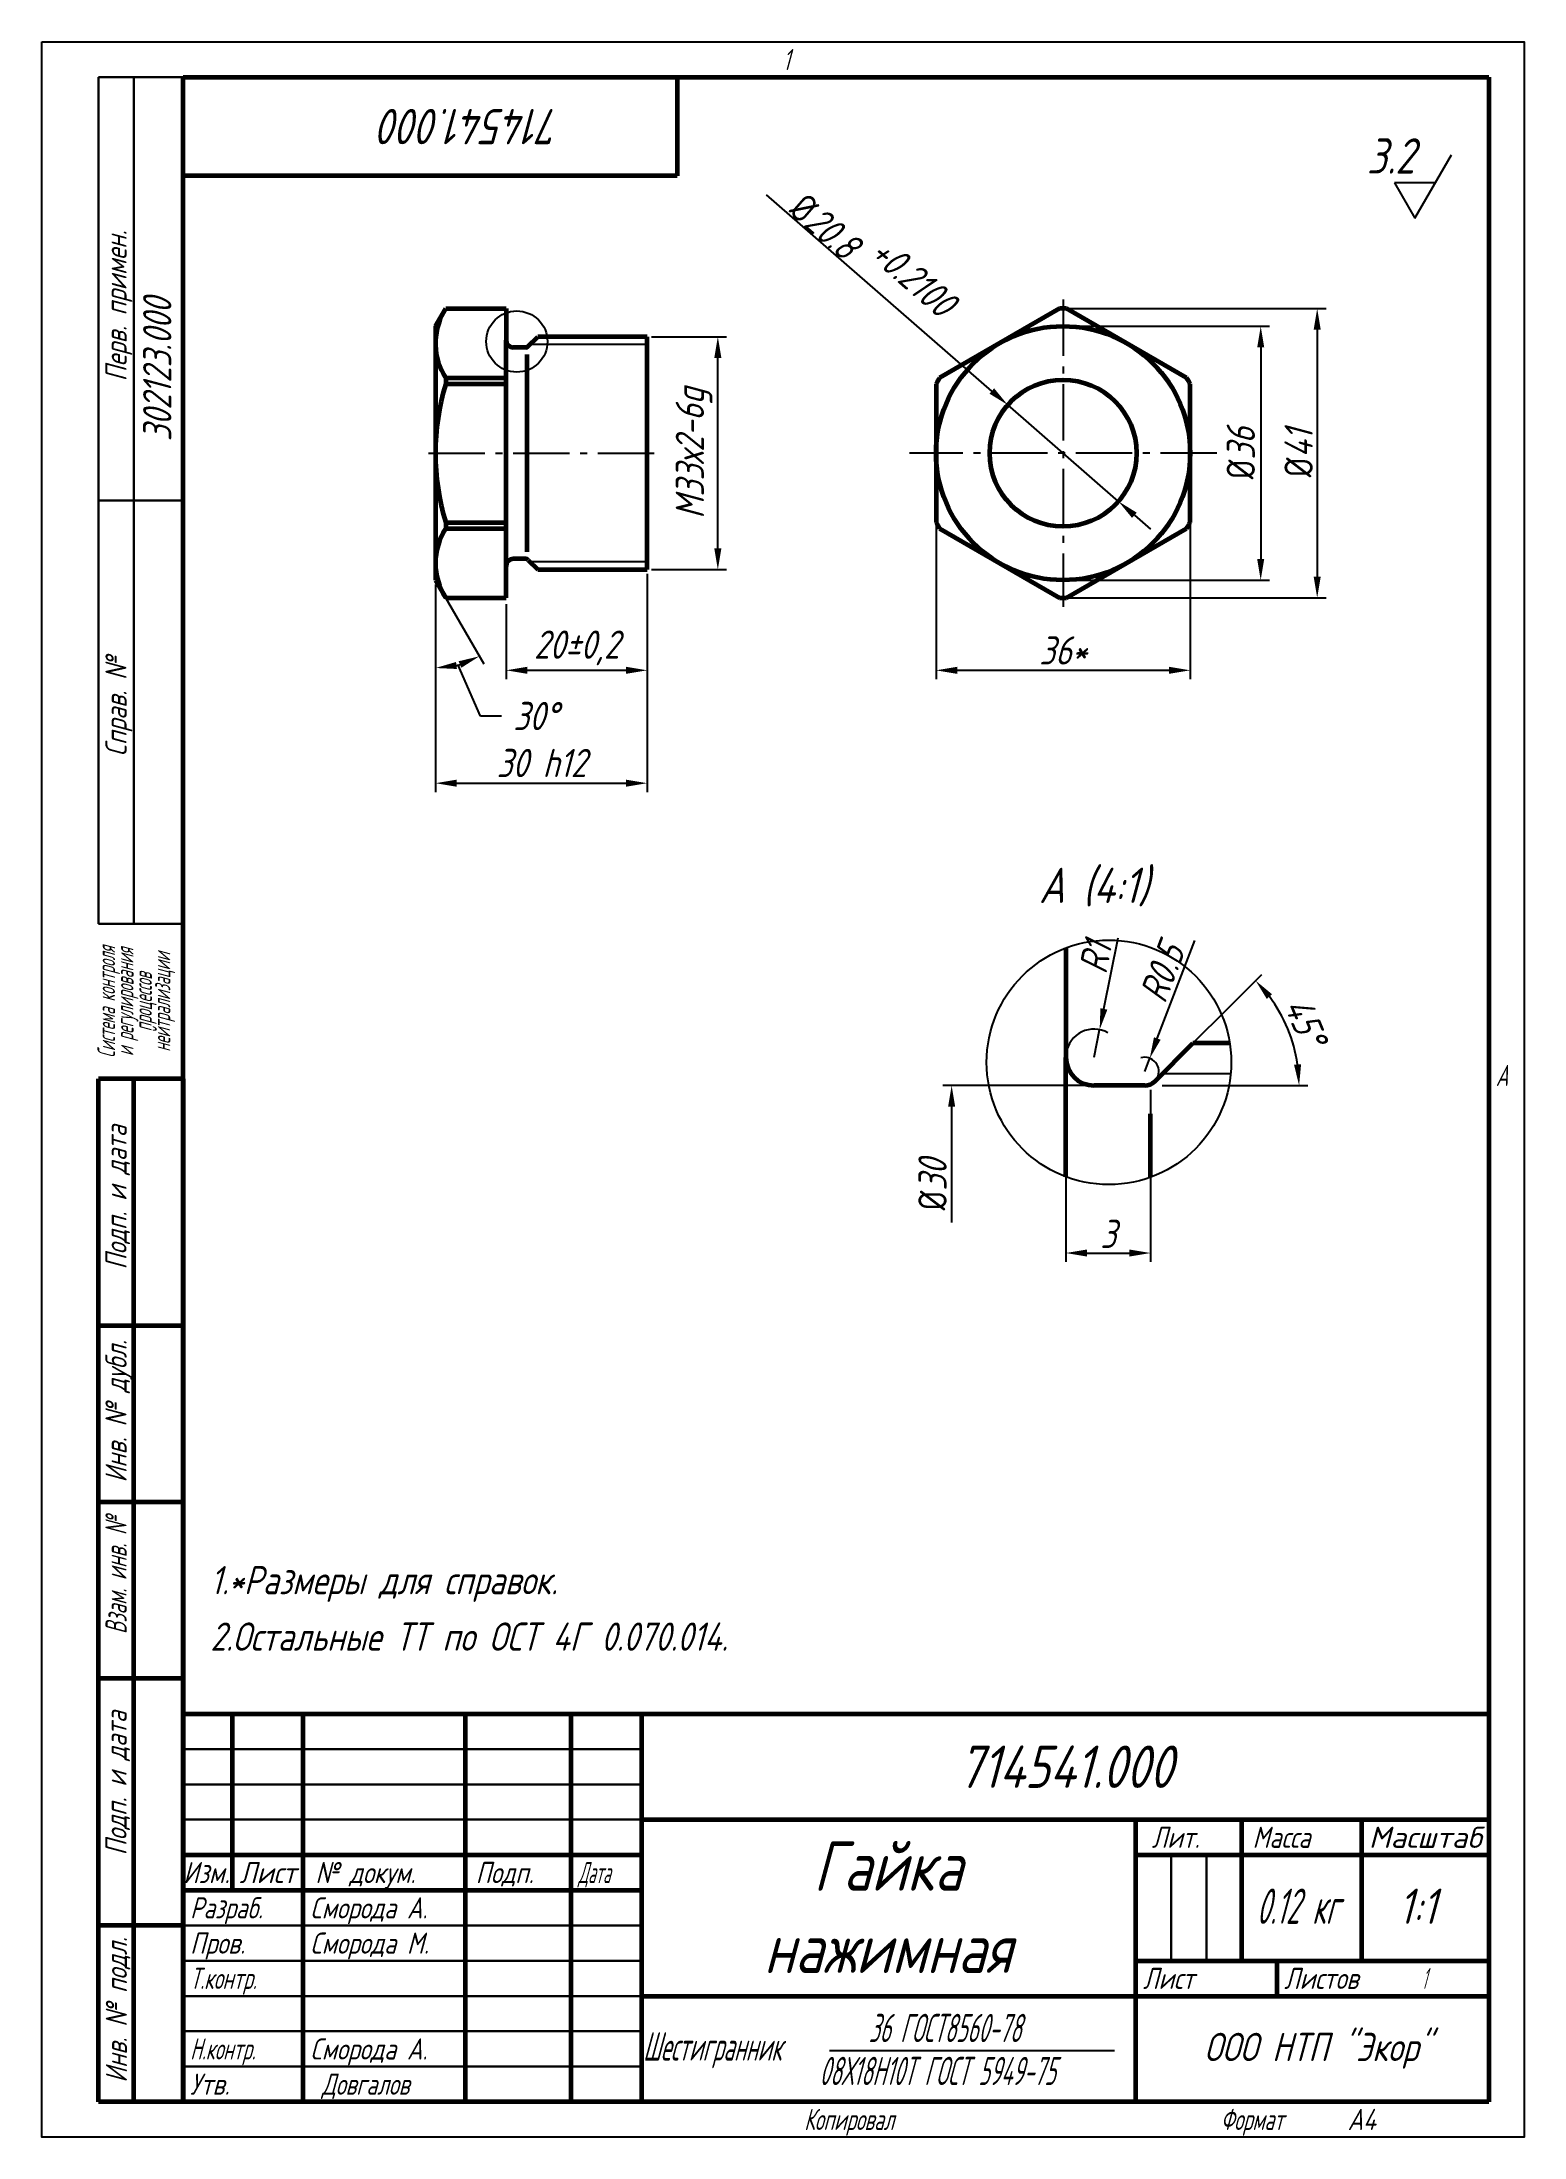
# Model space of a CAD drawing. Header units: millimetres. Extents: x 14 to 224, y 11 to 308.
import ezdxf
from ezdxf.enums import TextEntityAlignment as Align

# ---------------------------------------------------------------- set-up
doc = ezdxf.new("R2010")
doc.units = ezdxf.units.MM
doc.linetypes.add('ГОСТ 2.303 6', pattern=[12, 8, -1.5, 1, -1.5])
doc.layers.add('Гайка нажимная', color=7, linetype='Continuous', lineweight=60)
doc.layers.add('Рамка', color=7, linetype='Continuous', lineweight=60)
doc.layers.add('Размеры', color=7, linetype='Continuous')
doc.styles.add('GOST', font='GOST.shx', dxfattribs={"oblique": 15})
doc.dimstyles.new('GOSTMTM', dxfattribs={"dimscale": 0, "dimtxt": 4, "dimasz": 3, "dimexe": 1.25, "dimexo": 0.625, "dimtad": 1, "dimdec": 4, "dimzin": 9, "dimdsep": 46, "dimtxsty": 'GOST', "dimcen": 5, "dimadec": 4, "dimazin": 2, "dimtfac": 1, "dimtdec": 4, "dimtmove": 1, "dimatfit": 3, "dimfxl": 1, "dimtolj": 1, "dimtzin": 0, "dimarcsym": 0})

# ---------------------------------------------------------------- blocks, each defined once
blk = doc.blocks.new('*D9')
at = {"layer": 'Defpoints', "color": 0}
for p in [(140.8, 241.36), (176.8, 241.36), (176.8, 219.3)]:
    blk.add_point(p, dxfattribs=at)
at = {"layer": 'Размеры', "color": 0, "lineweight": -2}
for p, q in [((140.8, 240.74), (140.8, 218.05)), ((176.8, 240.74), (176.8, 218.05)), ((143.8, 219.3), (173.8, 219.3))]:
    blk.add_line(p, q, dxfattribs=at)
at = {"layer": 'Размеры', "color": 0}
for points in [[(143.8, 219.8), (143.8, 218.8), (140.8, 219.3)], [(173.8, 218.8), (173.8, 219.8), (176.8, 219.3)]]:
    blk.add_solid(points, dxfattribs=at)
at = {"layer": 'Размеры', "color": 0, "ltscale": 2, "insert": (158.8, 222.12), "char_height": 4, "attachment_point": 5, "style": 'GOST'}
blk.add_mtext('\\A1;36*', dxfattribs=at)
blk = doc.blocks.new('*D10')
at = {"layer": 'Defpoints', "color": 0}
for p in [(158.8, 270.58), (158.8, 229.58), (194.8, 229.58)]:
    blk.add_point(p, dxfattribs=at)
at = {"layer": 'Размеры', "color": 0, "lineweight": -2}
for p, q in [((159.42, 270.58), (196.05, 270.58)), ((194.8, 267.58), (194.8, 232.58)), ((159.42, 229.58), (196.05, 229.58))]:
    blk.add_line(p, q, dxfattribs=at)
at = {"layer": 'Размеры', "color": 0}
for points in [[(195.3, 267.58), (194.3, 267.58), (194.8, 270.58)], [(194.3, 232.58), (195.3, 232.58), (194.8, 229.58)]]:
    blk.add_solid(points, dxfattribs=at)
at = {"layer": 'Размеры', "color": 0, "ltscale": 2, "insert": (192.17, 250.08), "char_height": 4, "attachment_point": 5, "rotation": 90, "style": 'GOST'}
blk.add_mtext('\\A1;{\\Q0;%%C}41', dxfattribs=at)
blk = doc.blocks.new('*D11')
at = {"layer": 'Defpoints', "color": 0}
for p in [(150.96, 256.92), (166.64, 243.25)]:
    blk.add_point(p, dxfattribs=at)
at = {"layer": 'Размеры', "color": 0, "lineweight": -2}
for p, q in [((148.7, 258.89), (116.78, 286.72)), ((166.64, 243.25), (150.96, 256.92)), ((168.9, 241.28), (171.16, 239.3))]:
    blk.add_line(p, q, dxfattribs=at)
at = {"layer": 'Размеры', "color": 0}
for points in [[(148.37, 258.51), (149.03, 259.27), (150.96, 256.92)], [(169.23, 241.65), (168.57, 240.9), (166.64, 243.25)]]:
    blk.add_solid(points, dxfattribs=at)
at = {"layer": 'Размеры', "color": 0, "ltscale": 2, "insert": (131.84, 278.16), "char_height": 4, "attachment_point": 5, "rotation": 318.9156, "style": 'GOST'}
blk.add_mtext('\\A1;\\A1;{\\Q0;%%c}20.8 \\S+0.2100^;', dxfattribs=at)
blk = doc.blocks.new('*D12')
at = {"layer": 'Defpoints', "color": 0}
for p in [(99.88, 266.58), (109.88, 266.58), (99.88, 233.58)]:
    blk.add_point(p, dxfattribs=at)
at = {"layer": 'Размеры', "color": 0, "lineweight": -2}
for p, q in [((100.5, 266.58), (111.13, 266.58)), ((109.88, 236.58), (109.88, 263.58)), ((100.5, 233.58), (111.13, 233.58))]:
    blk.add_line(p, q, dxfattribs=at)
at = {"layer": 'Размеры', "color": 0}
for points in [[(110.38, 263.58), (109.38, 263.58), (109.88, 266.58)], [(109.38, 236.58), (110.38, 236.58), (109.88, 233.58)]]:
    blk.add_solid(points, dxfattribs=at)
at = {"layer": 'Размеры', "color": 0, "ltscale": 2, "insert": (106.52, 250.08), "char_height": 4, "attachment_point": 5, "rotation": 90, "style": 'GOST'}
blk.add_mtext('\\A1;M33х2-6g ', dxfattribs=at)
blk = doc.blocks.new('*D13')
at = {"layer": 'Defpoints', "color": 0}
for p in [(99.88, 233.58), (79.88, 229.3), (99.88, 219.3)]:
    blk.add_point(p, dxfattribs=at)
at = {"layer": 'Размеры', "color": 0, "lineweight": -2}
for p, q in [((99.88, 232.96), (99.88, 218.05)), ((79.88, 228.67), (79.88, 218.05)), ((82.88, 219.3), (96.88, 219.3))]:
    blk.add_line(p, q, dxfattribs=at)
at = {"layer": 'Размеры', "color": 0}
for points in [[(82.88, 219.8), (82.88, 218.8), (79.88, 219.3)], [(96.88, 218.8), (96.88, 219.8), (99.88, 219.3)]]:
    blk.add_solid(points, dxfattribs=at)
at = {"layer": 'Размеры', "color": 0, "ltscale": 2, "insert": (89.88, 222.48), "char_height": 4, "attachment_point": 5, "style": 'GOST'}
blk.add_mtext('\\A1;20±0,2', dxfattribs=at)
blk = doc.blocks.new('*D14')
at = {"layer": 'Defpoints', "color": 0}
for p in [(69.88, 232.08), (99.88, 233.58), (99.88, 203.3)]:
    blk.add_point(p, dxfattribs=at)
at = {"layer": 'Размеры', "color": 0, "lineweight": -2}
for p, q in [((99.88, 232.96), (99.88, 202.05)), ((69.88, 231.46), (69.88, 202.05)), ((72.88, 203.3), (96.88, 203.3))]:
    blk.add_line(p, q, dxfattribs=at)
at = {"layer": 'Размеры', "color": 0}
for points in [[(72.88, 203.8), (72.88, 202.8), (69.88, 203.3)], [(96.88, 202.8), (96.88, 203.8), (99.88, 203.3)]]:
    blk.add_solid(points, dxfattribs=at)
at = {"layer": 'Размеры', "color": 0, "ltscale": 2, "insert": (84.88, 206.16), "char_height": 4, "attachment_point": 5, "style": 'GOST'}
blk.add_mtext('\\A1;30 h12 ', dxfattribs=at)
blk = doc.blocks.new('*D15')
at = {"layer": 'Defpoints', "color": 0}
for p in [(158.8, 268.08), (158.8, 232.08), (186.8, 232.08)]:
    blk.add_point(p, dxfattribs=at)
at = {"layer": 'Размеры', "color": 0, "lineweight": -2}
for p, q in [((159.42, 268.08), (188.05, 268.08)), ((186.8, 265.08), (186.8, 235.08)), ((159.42, 232.08), (188.05, 232.08))]:
    blk.add_line(p, q, dxfattribs=at)
at = {"layer": 'Размеры', "color": 0}
for points in [[(187.3, 265.08), (186.3, 265.08), (186.8, 268.08)], [(186.3, 235.08), (187.3, 235.08), (186.8, 232.08)]]:
    blk.add_solid(points, dxfattribs=at)
at = {"layer": 'Размеры', "color": 0, "ltscale": 2, "insert": (183.98, 250.08), "char_height": 4, "attachment_point": 5, "rotation": 90, "style": 'GOST'}
blk.add_mtext('\\A1;{\\Q0;%%C}36', dxfattribs=at)
blk = doc.blocks.new('*D16')
at = {"layer": 'Defpoints', "color": 0}
for p in [(69.88, 232.08), (69.88, 232.08), (70.38, 231.22), (72.04, 219.81)]:
    blk.add_point(p, dxfattribs=at)
at = {"layer": 'Размеры', "color": 0, "lineweight": -2}
for p, q in [((69.88, 231.46), (69.88, 218.38)), ((70.69, 230.68), (76.73, 220.21)), ((76.25, 212.82), (73.1, 220.05)), ((79.25, 212.82), (76.25, 212.82))]:
    blk.add_line(p, q, dxfattribs=at)
blk.add_arc((69.88, 232.08), 12.46, 283.8324, 286.1676, dxfattribs=at)
at = {"layer": 'Размеры', "color": 0}
for points in [[(72.79, 220.48), (72.91, 219.49), (69.88, 219.63)], [(73.54, 219.66), (73.15, 220.58), (76.1, 221.29)]]:
    blk.add_solid(points, dxfattribs=at)
at = {"layer": 'Размеры', "color": 0, "ltscale": 2, "insert": (84.04, 212.82), "char_height": 4, "attachment_point": 5, "style": 'GOST'}
blk.add_mtext('\\A1;30%%d', dxfattribs=at)
blk = doc.blocks.new('*D17')
at = {"layer": 'Defpoints', "color": 0}
for p in [(191.52, 165.88), (171.19, 160.44), (171.9, 161.14), (172.19, 160.44)]:
    blk.add_point(p, dxfattribs=at)
at = {"layer": 'Размеры', "color": 0, "lineweight": -2}
for p, q in [((172.34, 161.59), (186.96, 176.2)), ((172.82, 160.44), (193.49, 160.44))]:
    blk.add_line(p, q, dxfattribs=at)
blk.add_arc((171.19, 160.44), 21.04, 8.1748, 36.8252, dxfattribs=at)
at = {"layer": 'Размеры', "color": 0}
for points in [[(188.41, 173.38), (187.66, 172.72), (186.07, 175.32)], [(191.52, 163.39), (192.52, 163.46), (192.24, 160.44)]]:
    blk.add_solid(points, dxfattribs=at)
at = {"layer": 'Размеры', "color": 0, "ltscale": 2, "insert": (193.14, 169.53), "char_height": 4, "attachment_point": 5, "rotation": 292.5, "style": 'GOST'}
blk.add_mtext('\\A1;45%%d', dxfattribs=at)
blk = doc.blocks.new('*D18')
at = {"layer": 'Defpoints', "color": 0}
for p in [(171.08, 164.3), (170.36, 162.44)]:
    blk.add_point(p, dxfattribs=at)
at = {"layer": 'Размеры', "color": 0, "lineweight": -2}
for p, q in [((172.15, 167.11), (177.47, 181.01)), ((170.36, 162.44), (171.08, 164.3))]:
    blk.add_line(p, q, dxfattribs=at)
blk.add_arc((170.36, 162.44), 2, 332.9786, 105.4681, dxfattribs=at)
at = {"layer": 'Размеры', "color": 0}
blk.add_solid([(171.68, 167.28), (172.62, 166.93), (171.08, 164.3)], dxfattribs=at)
at = {"layer": 'Размеры', "color": 0, "ltscale": 2, "insert": (172.82, 176.43), "char_height": 4, "attachment_point": 5, "rotation": 69.0482, "style": 'GOST'}
blk.add_mtext('\\A1;R0.5', dxfattribs=at)
blk = doc.blocks.new('_None')
blk = doc.blocks.new('*D20')
at = {"layer": 'Defpoints', "color": 0}
for p in [(163.98, 168.36), (163.19, 164.44)]:
    blk.add_point(p, dxfattribs=at)
at = {"layer": 'Размеры', "color": 0, "lineweight": -2}
for p, q in [((164.58, 171.3), (166.61, 181.37)), ((163.19, 164.44), (163.98, 168.36))]:
    blk.add_line(p, q, dxfattribs=at)
blk.add_arc((163.19, 164.44), 4, 60.6042, 171.0384, dxfattribs=at)
at = {"layer": 'Размеры', "color": 0}
blk.add_solid([(164.09, 171.4), (165.07, 171.2), (163.98, 168.36)], dxfattribs=at)
at = {"layer": 'Размеры', "color": 0, "ltscale": 2, "insert": (163.37, 178.59), "char_height": 4, "attachment_point": 5, "rotation": 78.5828, "style": 'GOST'}
blk.add_mtext('\\A1;R1', dxfattribs=at)
blk = doc.blocks.new('*D21')
at = {"layer": 'Defpoints', "color": 0}
for p in [(159.19, 164.44), (171.19, 160.44), (171.19, 136.7)]:
    blk.add_point(p, dxfattribs=at)
at = {"layer": 'Размеры', "color": 0, "lineweight": -2}
for p, q in [((159.19, 163.81), (159.19, 135.45)), ((171.19, 159.81), (171.19, 135.45)), ((162.19, 136.7), (168.19, 136.7))]:
    blk.add_line(p, q, dxfattribs=at)
at = {"layer": 'Размеры', "color": 0}
for points in [[(162.19, 137.2), (162.19, 136.2), (159.19, 136.7)], [(168.19, 136.2), (168.19, 137.2), (171.19, 136.7)]]:
    blk.add_solid(points, dxfattribs=at)
at = {"layer": 'Размеры', "color": 0, "ltscale": 2, "insert": (165.19, 139.41), "char_height": 4, "attachment_point": 5, "style": 'GOST'}
blk.add_mtext('\\A1;3', dxfattribs=at)
blk = doc.blocks.new('*D22')
at = {"layer": 'Defpoints', "color": 0}
for p in [(163.19, 160.44), (139.06, 132.32), (143.01, 132.32)]:
    blk.add_point(p, dxfattribs=at)
at = {"layer": 'Размеры', "color": 0, "lineweight": -2}
for p, q in [((162.57, 160.44), (141.76, 160.44)), ((143.01, 157.44), (143.01, 141.02))]:
    blk.add_line(p, q, dxfattribs=at)
at = {"layer": 'Размеры', "color": 0}
blk.add_solid([(143.51, 157.44), (142.51, 157.44), (143.01, 160.44)], dxfattribs=at)
at = {"layer": 'Размеры', "color": 0, "ltscale": 2, "insert": (140.3, 146.38), "char_height": 4, "attachment_point": 5, "rotation": 90, "style": 'GOST'}
blk.add_mtext('\\A1;{\\Q0;%%C}30', dxfattribs=at)

msp = doc.modelspace()

# ---------------------------------------------------------------- linework, layer by layer
at = {"layer": 'Гайка нажимная'}
for p, q in [((69.87642, 268.08231), (71.3198, 270.58231)), ((71.3198, 270.58231), (79.87642, 270.58231)), ((79.87642, 270.58231), (79.87642, 266.08231)), ((69.87642, 268.08231), (69.87642, 232.08231)), ((79.87642, 229.58231), (79.87642, 266.08231)), ((82.66932, 265.08231), (80.87642, 265.08231)), ((83.02287, 265.22876), (84.37642, 266.58231)), ((99.87642, 266.58231), (84.37642, 266.58231)), ((99.87642, 233.58231), (99.87642, 266.58231)), ((82.87642, 236.08231), (82.87642, 264.08231)), ((71.3198, 260.76541), (79.87642, 260.76541)), ((71.3198, 260.76541), (71.3198, 259.89302)), ((71.3198, 259.89302), (79.87642, 259.89302)), ((71.3198, 240.2716), (79.87642, 240.2716)), ((71.3198, 240.1944), (71.3198, 239.39921)), ((71.3198, 239.39921), (79.87642, 239.39921)), ((82.66932, 235.08231), (80.87642, 235.08231)), ((83.02287, 234.93586), (84.37642, 233.58231)), ((69.87642, 232.08231), (71.3198, 229.58231)), ((84.37642, 233.58231), (99.87642, 233.58231)), ((71.3198, 229.58231), (79.87642, 229.58231)), ((159.19177, 179.95111), (159.19177, 164.43649)), ((171.77755, 161.02228), (177.19177, 166.43649)), ((182.40744, 166.43649), (177.19177, 166.43649)), ((159.19177, 147.50766), (159.19177, 164.43649)), ((170.36334, 160.43649), (163.19177, 160.43649)), ((171.19177, 147.43511), (171.19177, 156.43649))]:
    msp.add_line(p, q, dxfattribs=at)
at = {"layer": 'Гайка нажимная', "lineweight": -3}
for p, q in [((99.87642, 265.49981), (83.29392, 265.49981)), ((99.87642, 234.66481), (83.29392, 234.66481)), ((182.54403, 162.10649), (172.86177, 162.10649))]:
    msp.add_line(p, q, dxfattribs=at)
at = {"layer": 'Гайка нажимная'}
for points in [[(158.29522, 270.57612), (141.30258, 260.76541)], [(176.29522, 260.76541), (159.30258, 270.57612)], [(140.7989, 259.89302), (140.7989, 240.2716)], [(176.7989, 240.2716), (176.7989, 259.89302)], [(141.30258, 239.39921), (158.29522, 229.5885)], [(159.30258, 229.5885), (176.29522, 239.39921)]]:
    msp.add_lwpolyline(points, dxfattribs=at)
for radius in [18, 10.4]:
    msp.add_circle((158.7989, 250.08231), radius, dxfattribs=at)
for centre, radius, start, end in [((158.7989, 250.08231), 20.5, 211.4078774, 211.4078774), ((158.7989, 250.08231), 20.5, 88.5921226, 91.4078774), ((78.88404, 265.6627), 9.01117, 150.629266, 212.9201082), ((80.87642, 266.08231), 1, 180, 270), ((82.66932, 265.58231), 0.5, 270, 315), ((103.89787, 250.08231), 34.02324, 163.2406116, 196.7593884), ((158.7989, 250.08231), 20.5, 148.5921226, 151.4078774), ((158.7989, 250.08231), 20.5, 28.5921226, 31.4078774), ((78.93062, 234.49076), 9.05635, 147.1808194, 212.8191806), ((158.7989, 250.08231), 20.5, 208.5921226, 211.4078774), ((158.7989, 250.08231), 20.5, 328.5921226, 331.4078774), ((80.87642, 234.08231), 1, 90, 180), ((82.66932, 234.58231), 0.5, 45, 90), ((158.7989, 250.08231), 20.5, 268.5921226, 271.4078774), ((163.19177, 164.43649), 4, 180, 270), ((170.36334, 162.43649), 2, 270, 315)]:
    msp.add_arc(centre, radius, start, end, dxfattribs=at)
at = {"layer": 'Размеры', "linetype": 'Continuous', "lineweight": 25}
for p, q in [((208.63442, 283.37963), (213.83057, 292.37964)), ((211.52117, 288.37963), (205.74766, 288.37963)), ((205.74766, 288.37963), (208.63442, 283.37963))]:
    msp.add_line(p, q, dxfattribs=at)
at = {"layer": 'Размеры', "linetype": 'ГОСТ 2.303 6'}
for p, q in [((158.7989, 271.86692), (158.7989, 228.2977)), ((68.87642, 250.08231), (100.87642, 250.08231)), ((180.58351, 250.08231), (137.01429, 250.08231))]:
    msp.add_line(p, q, dxfattribs=at)
at = {"layer": 'Размеры'}
for centre, radius in [((81.401, 265.90553), 4.33253), ((165.29005, 163.72938), 17.33013)]:
    msp.add_circle(centre, radius, dxfattribs=at)
at = {"layer": 'Рамка', "color": 7, "lineweight": 30}
for p, q in [((22.11376, 183.37963), (22.11376, 303.37963)), ((22.11376, 303.37963), (34.11376, 303.37963)), ((27.11376, 183.37963), (27.11376, 303.37963)), ((34.11376, 303.37963), (34.11376, 183.37963)), ((22.11376, 243.37963), (34.11376, 243.37963)), ((22.11376, 183.37963), (34.11376, 183.37963)), ((34.11376, 16.37963), (34.11376, 71.37963)), ((219.11376, 16.37963), (219.11376, 71.37963)), ((34.11376, 66.37963), (99.11376, 66.37963)), ((34.11376, 61.37963), (99.11376, 61.37963)), ((34.11376, 56.37963), (99.11376, 56.37963)), ((174.11376, 36.37963), (174.11376, 51.37963)), ((179.11376, 36.37963), (179.11376, 51.37963)), ((34.11376, 41.37963), (99.11376, 41.37963)), ((34.11376, 36.37963), (99.11376, 36.37963)), ((34.11376, 31.37963), (99.11376, 31.37963)), ((34.11376, 26.37963), (99.11376, 26.37963)), ((34.11376, 21.37963), (99.11376, 21.37963)), ((34.11376, 16.37963), (219.11376, 16.37963))]:
    msp.add_line(p, q, dxfattribs=at)
at = {"layer": 'Рамка', "color": 7, "lineweight": 60}
for p, q in [((34.11376, 16.37963), (34.11376, 303.37963)), ((34.11376, 303.37963), (219.11376, 303.37963)), ((104.11376, 303.37963), (104.11376, 289.37963)), ((219.11376, 303.37963), (219.11376, 16.37963)), ((104.11376, 289.37963), (34.11376, 289.37963)), ((34.11376, 161.37963), (22.11376, 161.37963)), ((22.11376, 16.37963), (22.11376, 161.37963)), ((27.11376, 16.37963), (27.11376, 161.37963)), ((34.11376, 161.37963), (34.11376, 16.37963)), ((34.11376, 126.37963), (22.11376, 126.37963)), ((34.11376, 101.37963), (22.11376, 101.37963)), ((34.11376, 76.37963), (22.11376, 76.37963)), ((34.11376, 71.37963), (219.11376, 71.37963)), ((41.11376, 46.37963), (41.11376, 71.37963)), ((51.11376, 16.37355), (51.11376, 71.37963)), ((74.11376, 16.37355), (74.11376, 71.37963)), ((89.11376, 16.37355), (89.11376, 71.37963)), ((99.11376, 16.37355), (99.11376, 71.37963)), ((99.11376, 56.37963), (219.11376, 56.37963)), ((169.11376, 16.37963), (169.11376, 56.37963)), ((184.11376, 36.37963), (184.11376, 56.37963)), ((201.11376, 36.37963), (201.11376, 56.37963)), ((34.11376, 51.37963), (99.11376, 51.37963)), ((169.11376, 51.37963), (219.11376, 51.37963)), ((34.11376, 46.37963), (99.11376, 46.37963)), ((34.11376, 41.37963), (22.11376, 41.37963)), ((169.11376, 36.37963), (219.11376, 36.37963)), ((189.11376, 31.37963), (189.11376, 36.37963)), ((99.11376, 31.37963), (219.11376, 31.37963)), ((34.11376, 16.37963), (22.11376, 16.37963)), ((219.11376, 16.37963), (34.11376, 16.37963))]:
    msp.add_line(p, q, dxfattribs=at)
at = {"layer": 'Рамка', "color": 7, "lineweight": -3}
msp.add_line((125.69867, 23.66095), (166.09889, 23.66095), dxfattribs=at)
at = {"layer": 'Рамка', "color": 1, "lineweight": -3}
msp.add_lwpolyline([(14.11376, 308.37963), (224.11376, 308.37963), (224.11376, 11.37963), (14.11376, 11.37963)], close=True, dxfattribs=at)

# ---------------------------------------------------------------- texts
at = {"layer": 'Размеры', "linetype": 'Continuous', "lineweight": 25, "style": 'GOST', "oblique": 15}
msp.add_text('3.2', height=5, dxfattribs=at).set_placement((201.83174, 289.71297))
at = {"layer": 'Размеры', "color": 7, "linetype": 'Continuous', "lineweight": 25, "style": 'GOST', "oblique": 15}
msp.add_text('А (4:1)', height=5, dxfattribs=at).set_placement((155.37579, 186.31778))
at = {"layer": 'Рамка', "color": 7, "lineweight": -3, "style": 'GOST', "oblique": 15}
for s, width, p in [('1', 0.8, (119.11376, 304.37963)), ('A', 0.8, (220.11376, 160.37963)), ('Дата', 0.6222, (90.11376, 47.37963)), ('Разраб.', 0.95, (35.11376, 42.37963)), ('Т.контр.', 0.814, (35.11376, 32.37963)), ('1', 0.5, (209.65302, 32.37963)), ('Н.контр.', 0.77, (35.11376, 22.37963)), ('  Довгалов', 0.9, (50.99893, 17.37963)), ('Копировал', 0.8, (122.11376, 12.37963)), ('Формат', 0.8, (181.11376, 12.37963))]:
    msp.add_text(s, height=3, dxfattribs=dict(at, width=width)).set_placement(p)
msp.add_text('714541.000', height=5, rotation=180, dxfattribs=at).set_placement((87.67518, 298.87963))
for s, p in [('Перв. примен.', (26.11376, 270.95013)), ('Справ. №', (26.11376, 214.15188)), ('Подп. и дата', (26.11376, 144.59247)), ('Инв. № дубл.', (26.11376, 114.25997)), ('Подп. и дата', (26.11376, 61.54324)), ('Инв. № подл.', (26.16601, 29.39224))]:
    msp.add_text(s, height=3, rotation=90, dxfattribs=at).set_placement(p, align=Align.CENTER)
at = {"layer": 'Рамка', "color": 7, "linetype": 'Continuous', "lineweight": -3, "style": 'GOST', "oblique": 15}
msp.add_text('302123.000', height=4, rotation=90, dxfattribs=at).set_placement((32.45089, 251.76798))
at = {"layer": 'Рамка', "color": 7, "lineweight": -3, "style": 'GOST', "oblique": 15, "width": 0.8}
msp.add_text('Взам. инв. №', height=3, rotation=90, dxfattribs=at).set_placement((26.11376, 91.00908), align=Align.CENTER)
at = {"layer": 'Рамка', "color": 7, "lineweight": -3, "style": 'GOST', "oblique": 15}
for s, height, p in [('1.*Размеры для справок.', 4, (37.97315, 88.32392)), ('2.Остальные ТТ по ОСТ 4Г 0.070.014.', 4, (37.97315, 80.32392)), ('Лит.', 3, (171.35469, 52.37963)), ('Масса', 3, (185.64041, 52.37963)), ('№ докум.', 3, (52.86358, 47.37963)), ('Подп.', 3, (75.57786, 47.37963)), ('  Сморода А.', 3, (49.05877, 42.37355)), ('Пров.', 3, (35.11376, 37.37963)), ('  Сморода М.', 3, (49.05877, 37.37355)), ('Лист', 3, (170.11376, 32.37963)), ('Листов', 3, (190.11376, 32.37963)), ('  Сморода А.', 3, (49.05877, 22.37355)), ('Утв.', 3, (35.11376, 17.37963)), ('A4', 3, (199.11376, 12.37963))]:
    msp.add_text(s, height=height, dxfattribs=at).set_placement(p)
for s, height, p in [('714541.000', 6, (159.11376, 60.87963)), ('1:1', 5, (209.00023, 41.60948))]:
    msp.add_text(s, height=height, dxfattribs=at).set_placement(p, align=Align.CENTER)
for s, width, p, p2 in [('Масштаб', 0.91858, (202.11376, 52.37963), (218.11376, 52.37963)), ('Изм.', 0.856251, (34.13906, 47.37963), (40.68938, 47.37963)), ('Лист', 0.865501, (42.11376, 47.37963), (50.11376, 47.37963))]:
    msp.add_text(s, height=3, dxfattribs=dict(at, width=width)).set_placement(p, p2, align=Align.FIT)
at = {"layer": 'Рамка', "color": 7, "lineweight": -3, "style": 'GOST', "oblique": 15, "width": 0.7}
msp.add_text('0.12 кг', height=5, dxfattribs=at).set_placement((192.00023, 41.60948), align=Align.CENTER)
at = {"layer": 'Рамка', "color": 7, "linetype": 'Continuous', "lineweight": -3, "style": 'GOST', "oblique": 15, "width": 0.67}
for s, p in [('36 ГОСТ8560-78', (131.25498, 24.84613)), ('Шестигранник', (99.28379, 22.22179)), ('08Х18Н10Т ГОСТ 5949-75', (124.26142, 18.75089))]:
    msp.add_text(s, height=4, dxfattribs=at).set_placement(p)
at = {"layer": 'Рамка', "lineweight": -3, "insert": (21.98432, 160.57962), "char_height": 3, "width": 23.3860653, "attachment_point": 1, "rotation": 90, "line_spacing_factor": 0.625, "style": 'GOST'}
msp.add_mtext('\\pxqc;{\\H0.83333x;\\W0.7;Система контроля \\Pи регулирования\\Pпроцессов\\Pнейтрализации}', dxfattribs=at)
at = {"layer": 'Рамка', "color": 7, "lineweight": -3, "attachment_point": 5, "style": 'GOST'}
for s, insert, char_height in [('Гайка\\Pнажимная', (133.95942, 43.97325), 7), ('ООО НТП "Экор"', (194.87358, 23.61078), 4)]:
    msp.add_mtext(s, dxfattribs=dict(at, insert=insert, char_height=char_height))

# ---------------------------------------------------------------- dimensions: what is measured, and where the dimension line sits
at = {"layer": 'Размеры'}
dim = msp.add_diameter_dim_2p(p1=(166.63782, 243.24774), p2=(150.95998, 256.91688), text='\\A1;{\\Q0;%%c}20.8 \\S+0.2100^;', dimstyle='GOSTMTM', override={"dimscale": 1, "dimlfac": 1, "dimtxsty": 'GOST', "dimsah": 1, "dimse1": 1, "dimse2": 1, "dimtmove": 1, "dimtolj": 1}, dxfattribs=at)
dim.commit()
dim.dimension.update_dxf_attribs({"geometry": '*D11', "text_midpoint": (129.57443, 275.56246), "dimtype": 163})
for base, p1, p2, picture, middle in [((194.7989, 229.58231), (158.7989, 270.58231), (158.7989, 229.58231), '*D10', (192.1739, 250.08231)), ((186.7989, 232.08231), (158.7989, 268.08231), (158.7989, 232.08231), '*D15', (183.97531, 250.08231))]:
    dim = msp.add_linear_dim(base=base, p1=p1, p2=p2, angle=90, text='{\\Q0;%%C}<>', dimstyle='GOSTMTM', override={"dimscale": 1, "dimlfac": 1, "dimtxsty": 'GOST', "dimsah": 1, "dimtolj": 1}, dxfattribs=at)
    dim.commit()
    dim.dimension.update_dxf_attribs({"geometry": picture, "text_midpoint": middle})
for base, p1, p2, text, override, picture, middle in [((109.87642, 266.58231), (99.87642, 233.58231), (99.87642, 266.58231), 'M<>х2-6g ', {"dimscale": 1, "dimlfac": 1, "dimtxsty": 'GOST', "dimsah": 1, "dimtolj": 1}, '*D12', (109.87642, 250.08231)), ((143.01048, 132.31877), (163.19177, 160.43649), (139.05597, 132.31877), '{\\Q0;%%C}30', {"dimscale": 1, "dimlfac": 1, "dimtxsty": 'GOST', "dimblk2": 'None', "dimsah": 1, "dimse2": 1, "dimsd2": 1, "dimtolj": 1}, '*D22', (143.01048, 146.37763))]:
    dim = msp.add_linear_dim(base=base, p1=p1, p2=p2, angle=90, text=text, dimstyle='GOSTMTM', override=override, dxfattribs=at)
    dim.commit()
    dim.dimension.update_dxf_attribs({"geometry": picture, "text_midpoint": middle, "dimtype": 160})
for base, p1, p2, text, override, picture, middle in [((176.7989, 219.2977), (140.7989, 241.36451), (176.7989, 241.36451), '<>*', {"dimscale": 1, "dimlfac": 1, "dimtxsty": 'GOST', "dimsah": 1, "dimtolj": 1}, '*D9', (158.7989, 222.12129)), ((99.87642, 203.2977), (69.87642, 232.08231), (99.87642, 233.58231), '<> h12 ', {"dimscale": 1, "dimgap": 0.625, "dimlfac": 1, "dimtxsty": 'GOST', "dimsah": 1, "dimtolj": 1}, '*D14', (84.87642, 206.16046)), ((99.87642, 219.2977), (79.87642, 229.2977), (99.87642, 233.58231), '<>±0,2', {"dimscale": 1, "dimlfac": 1, "dimtxsty": 'GOST', "dimsah": 1, "dimtolj": 1}, '*D13', (89.87642, 222.47762))]:
    dim = msp.add_linear_dim(base=base, p1=p1, p2=p2, text=text, dimstyle='GOSTMTM', override=override, dxfattribs=at)
    dim.commit()
    dim.dimension.update_dxf_attribs({"geometry": picture, "text_midpoint": middle})
dim = msp.add_angular_dim_3p(base=(72.039498, 219.814904), center=(69.876424, 232.082309), p1=(70.376424, 231.216283), p2=(69.876424, 232.082309), dimstyle='GOSTMTM', override={"dimscale": 1, "dimlfac": 1, "dimtxsty": 'GOST', "dimsah": 1, "dimtdec": 0, "dimtolj": 1}, dxfattribs=at)
dim.commit()
dim.dimension.update_dxf_attribs({"geometry": '*D16', "text_midpoint": (84.040425, 212.82255), "dimtype": 165})
for center, mpoint, picture, middle in [((163.19177, 164.43649), (163.98357, 168.35734), '*D20', (165.94544, 178.07212)), ((170.36334, 162.43649), (171.0785, 164.30425), '*D18', (175.34938, 175.45829))]:
    dim = msp.add_radius_dim(center=center, mpoint=mpoint, dimstyle='GOSTMTM', override={"dimscale": 1, "dimlfac": 0.25, "dimtxsty": 'GOST', "dimblk1": 'None', "dimsah": 1, "dimse1": 0, "dimtolj": 1}, dxfattribs=at)
    dim.commit()
    dim.dimension.update_dxf_attribs({"geometry": picture, "text_midpoint": middle, "dimtype": 164})
dim = msp.add_angular_dim_3p(base=(191.519017, 165.883162), center=(171.191766, 160.436491), p1=(171.898872, 161.143598), p2=(172.191766, 160.436491), dimstyle='GOSTMTM', override={"dimscale": 1, "dimlfac": 1, "dimtxsty": 'GOST', "dimsah": 1, "dimtdec": 0, "dimtolj": 1}, dxfattribs=at)
dim.commit()
dim.dimension.update_dxf_attribs({"geometry": '*D17', "text_midpoint": (193.135902, 169.52605)})
dim = msp.add_linear_dim(base=(171.19177, 136.69748), p1=(159.19177, 164.43649), p2=(171.19177, 160.43649), dimstyle='GOSTMTM', override={"dimscale": 1, "dimlfac": 0.25, "dimtxsty": 'GOST', "dimsah": 1, "dimtolj": 1}, dxfattribs=at)
dim.commit()
dim.dimension.update_dxf_attribs({"geometry": '*D21', "text_midpoint": (165.19177, 139.40532)})

doc.saveas('drawing.dxf')
